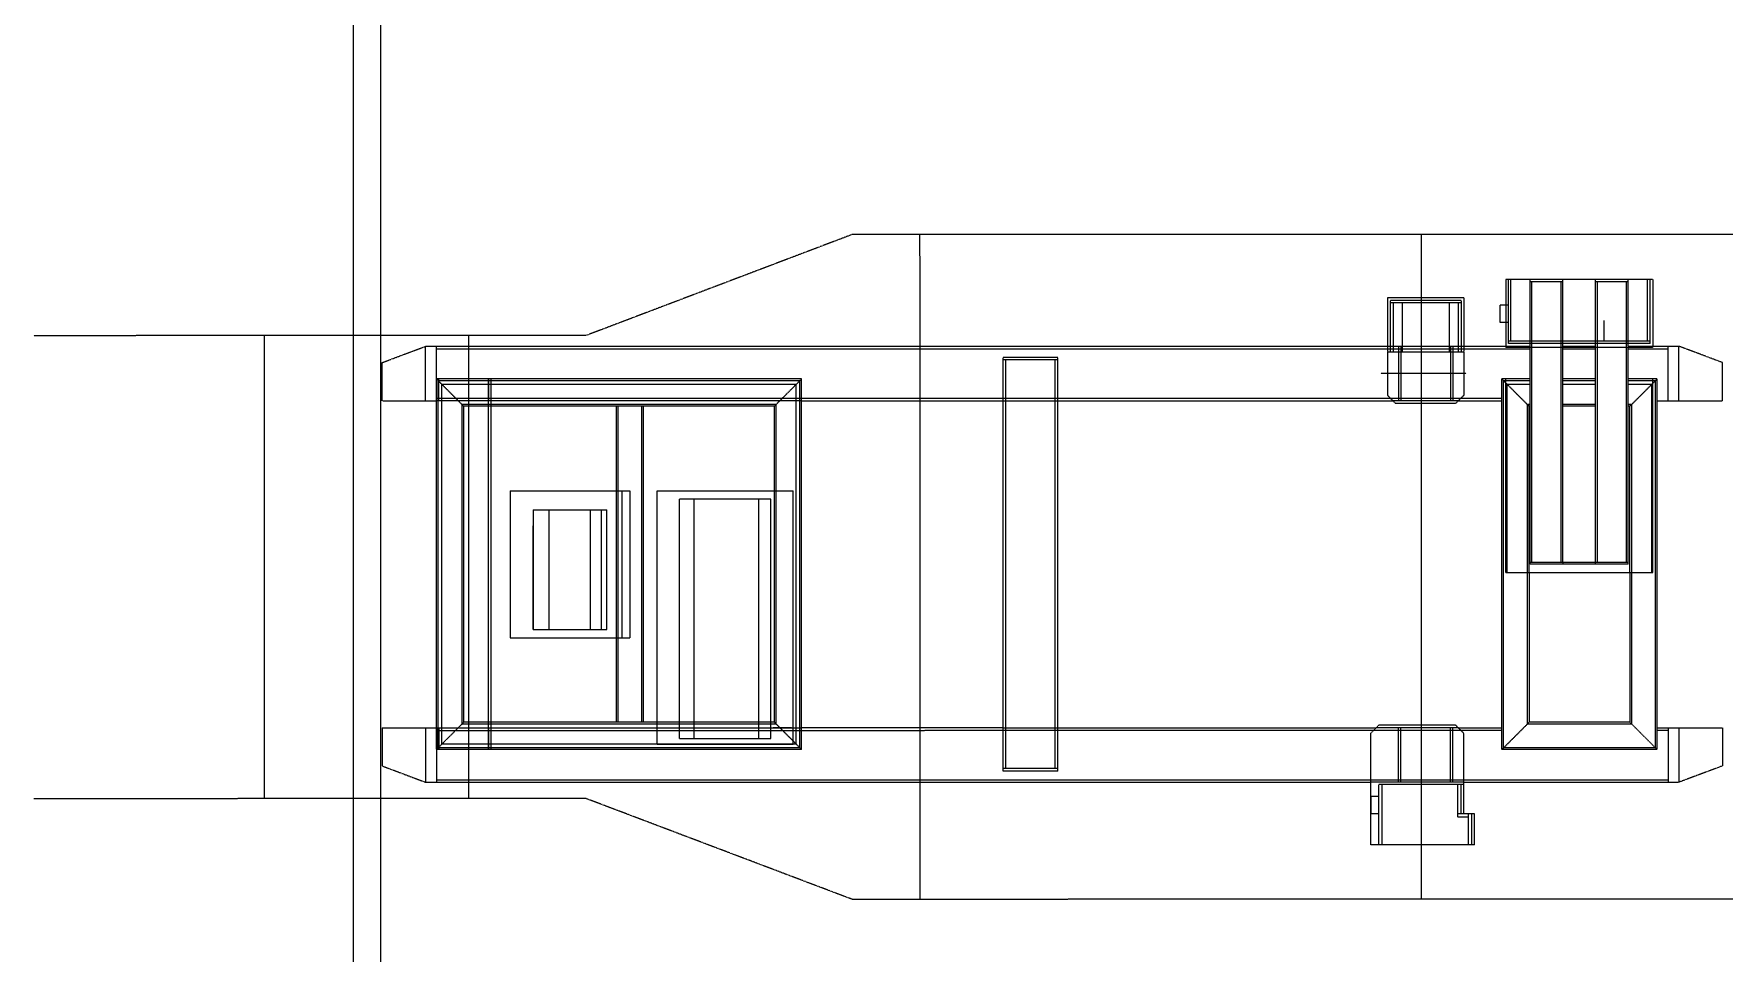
# Model space of a CAD drawing. Header units: millimetres. Extents: x -955179 to -912907, y 62798 to 154298.
# Drawn here: x -952312 to -949211, y 134843 to 136530 of the extents above; entities that cross this region are included whole.
import ezdxf

# ---------------------------------------------------------------- set-up
doc = ezdxf.new("R2010")
doc.units = ezdxf.units.MM
doc.header["$MEASUREMENT"] = 0
doc.linetypes.add('HIDDEN', pattern=[0.375, 0.25, -0.125])
doc.layers.add('CV', color=251, linetype='HIDDEN')

# ---------------------------------------------------------------- blocks, each defined once
blk = doc.blocks.new('TK FRAME')
at = {"layer": 'CV', "linetype": 'HIDDEN'}
for p, q in [((263765.8, -240393), (263765.8, -241613)), ((264686, -240393), (264686, -241613)), ((262562.9, -240578.2), (262562.9, -241427.9)), ((262937.7, -240578.2), (262937.7, -241427.9))]:
    blk.add_line(p, q, dxfattribs=at)
for points in [[(267130.7, -240393), (263641.8, -240393), (263153.4, -240578.2), (262140.2, -240578.2)], [(267130.7, -241613), (263641.8, -241613), (263153.4, -241427.9), (262140.2, -241427.9)]]:
    blk.add_lwpolyline(points, dxfattribs=at)
blk = doc.blocks.new('TK출하')
at = {"layer": 'CV'}
for p, q in [((-855451.7, 132705.7, 347), (-855448.7, 112084.4, 918.4)), ((-855401.6, 132705.7, 355.7), (-855398.7, 112028.9, 916.4)), ((-853335.7, 126298.2, 497.4), (-853335.7, 126251.2, 497.4)), ((-853335.7, 126298.2, 497.4), (-853335.7, 126251.2, 497.4)), ((-853065.7, 126298.2, 497.4), (-853335.7, 126298.2, 497.4)), ((-853065.7, 126298.2, 497.4), (-853335.7, 126298.2, 497.4)), ((-853330.7, 126180.7, 497.4), (-853330.7, 126298.2, 497.4)), ((-853330.7, 126180.7, 497.4), (-853330.7, 126298.2, 497.4)), ((-853326.2, 126185.2, 497.4), (-853326.2, 126298.2, 497.4)), ((-853326.2, 126185.2, 497.4), (-853326.2, 126298.2, 497.4)), ((-853290.7, 126173.2, 497.4), (-853290.7, 126298.2, 497.4)), ((-853290.7, 126173.2, 497.4), (-853290.7, 126298.2, 497.4)), ((-853230.7, 126293.7, 497.4), (-853290.7, 126293.7, 497.4)), ((-853230.7, 126293.7, 497.4), (-853290.7, 126293.7, 497.4)), ((-853287.5, 125778.9, 497.4), (-853287.5, 126293.7, 497.4)), ((-853287.5, 125778.9, 497.4), (-853287.5, 126293.7, 497.4)), ((-853233.9, 125778.9, 497.4), (-853233.9, 126293.7, 497.4)), ((-853233.9, 125778.9, 497.4), (-853233.9, 126293.7, 497.4)), ((-853230.7, 126173.2, 497.4), (-853230.7, 126298.2, 497.4)), ((-853230.7, 126173.2, 497.4), (-853230.7, 126298.2, 497.4)), ((-853170.7, 126173.2, 497.4), (-853170.7, 126298.2, 497.4)), ((-853170.7, 126173.2, 497.4), (-853170.7, 126298.2, 497.4)), ((-853110.7, 126293.7, 497.4), (-853170.7, 126293.7, 497.4)), ((-853110.7, 126293.7, 497.4), (-853170.7, 126293.7, 497.4)), ((-853167.5, 125778.9, 497.4), (-853167.5, 126293.7, 497.4)), ((-853167.5, 125778.9, 497.4), (-853167.5, 126293.7, 497.4)), ((-853113.9, 125778.9, 497.4), (-853113.9, 126293.7, 497.4)), ((-853113.9, 125778.9, 497.4), (-853113.9, 126293.7, 497.4)), ((-853110.7, 126175.7, 497.4), (-853110.7, 126298.2, 497.4)), ((-853110.7, 126175.7, 497.4), (-853110.7, 126298.2, 497.4)), ((-853075.2, 126185.2, 497.4), (-853075.2, 126298.2, 497.4)), ((-853075.2, 126185.2, 497.4), (-853075.2, 126298.2, 497.4)), ((-853070.7, 126180.7, 497.4), (-853070.7, 126298.2, 497.4)), ((-853070.7, 126180.7, 497.4), (-853070.7, 126298.2, 497.4)), ((-853065.7, 126298.2, 497.4), (-853065.7, 126173.2, 497.4)), ((-853065.7, 126298.2, 497.4), (-853065.7, 126173.2, 497.4)), ((-853552.7, 126264.7, 497.4), (-853552.7, 126165.5, 497.4)), ((-853552.7, 126264.7, 497.4), (-853552.7, 126165.5, 497.4)), ((-853412.7, 126264.7, 497.4), (-853552.7, 126264.7, 497.4)), ((-853412.7, 126264.7, 497.4), (-853552.7, 126264.7, 497.4)), ((-853547.7, 126259.7, 497.4), (-853547.7, 126164.7, 497.4)), ((-853547.7, 126259.7, 497.4), (-853547.7, 126164.7, 497.4)), ((-853417.7, 126259.7, 497.4), (-853547.7, 126259.7, 497.4)), ((-853417.7, 126259.7, 497.4), (-853547.7, 126259.7, 497.4)), ((-853417.7, 126255.2, 497.4), (-853547.7, 126255.2, 497.4)), ((-853417.7, 126255.2, 497.4), (-853547.7, 126255.2, 497.4)), ((-853542.2, 126255.2, 497.4), (-853542.2, 126164.7, 497.4)), ((-853542.2, 126255.2, 497.4), (-853542.2, 126164.7, 497.4)), ((-853525.7, 126255.2, 497.4), (-853525.7, 126164.7, 497.4)), ((-853525.7, 126255.2, 497.4), (-853525.7, 126164.7, 497.4)), ((-853439.7, 126255.2, 497.4), (-853439.7, 126164.7, 497.4)), ((-853439.7, 126255.2, 497.4), (-853439.7, 126164.7, 497.4)), ((-853423.2, 126255.2, 497.4), (-853423.2, 126164.7, 497.4)), ((-853423.2, 126255.2, 497.4), (-853423.2, 126164.7, 497.4)), ((-853417.7, 126259.7, 497.4), (-853417.7, 126164.7, 497.4)), ((-853417.7, 126259.7, 497.4), (-853417.7, 126164.7, 497.4)), ((-853412.7, 126264.7, 497.4), (-853412.7, 126165.5, 497.4)), ((-853412.7, 126264.7, 497.4), (-853412.7, 126165.5, 497.4)), ((-853345.7, 126219.2, 497.4), (-853345.7, 126251.2, 497.4)), ((-853330.7, 126251.2, 497.4), (-853345.7, 126251.2, 497.4)), ((-853335.7, 126251.2, 497.4), (-853335.7, 126219.2, 497.4)), ((-853330.7, 126219.2, 497.4), (-853345.7, 126219.2, 497.4)), ((-853335.7, 126219.2, 497.4), (-853335.7, 126173.2, 497.4)), ((-853335.7, 126219.2, 497.4), (-853335.7, 126173.2, 497.4)), ((-853155.2, 126185.2, 497.4), (-853155.2, 126223.2, 497.4)), ((-855397.7, 126145.7, 497.4), (-855317.7, 126175.7, 497.4)), ((-855397.7, 126145.7, 497.4), (-855317.7, 126175.7, 497.4)), ((-855317.7, 126175.7, 497.4), (-853290.7, 126175.7, 497.4)), ((-855317.7, 126175.7, 497.4), (-853290.7, 126175.7, 497.4)), ((-855317.7, 126175.7, 497.4), (-853290.7, 126175.7, 497.4)), ((-855317.7, 126075.7, 497.4), (-855317.7, 126175.7, 497.4)), ((-855317.7, 126075.7, 497.4), (-855317.7, 126175.7, 497.4)), ((-855297.7, 126075.7, 497.4), (-855297.7, 126175.7, 497.4)), ((-855297.7, 126075.7, 497.4), (-855297.7, 126175.7, 497.4)), ((-855297.7, 126171.2, 497.4), (-853290.7, 126171.2, 497.4)), ((-855297.7, 126171.2, 497.4), (-853290.7, 126171.2, 497.4)), ((-855003.3, 126175.7, 497.4), (-854848.1, 126175.7, 497.4)), ((-855003.3, 126175.7, 497.4), (-854848.1, 126175.7, 497.4)), ((-854257.7, 125396.2, 497.4), (-854257.7, 126155.2, 497.4)), ((-854257.7, 125396.2, 497.4), (-854257.7, 126155.2, 497.4)), ((-854157.7, 126155.2, 497.4), (-854257.7, 126155.2, 497.4)), ((-854157.7, 126155.2, 497.4), (-854257.7, 126155.2, 497.4)), ((-854157.7, 125396.2, 497.4), (-854157.7, 126155.2, 497.4)), ((-854157.7, 125396.2, 497.4), (-854157.7, 126155.2, 497.4)), ((-853552.7, 126165.5, 506.9), (-853552.7, 126085.7, 506.9)), ((-853552.7, 126165.5, 506.9), (-853552.7, 126085.7, 506.9)), ((-853412.7, 126164.7, 506.9), (-853552.7, 126164.7, 506.9)), ((-853412.7, 126164.7, 506.9), (-853552.7, 126164.7, 506.9)), ((-853532.7, 126175.7, 497.4), (-853532.7, 126075.7, 497.4)), ((-853532.7, 126175.7, 497.4), (-853532.7, 126075.7, 497.4)), ((-853528.2, 126175.7, 497.4), (-853528.2, 126075.7, 497.4)), ((-853528.2, 126175.7, 497.4), (-853528.2, 126075.7, 497.4)), ((-853437.2, 126175.7, 497.4), (-853437.2, 126075.7, 497.4)), ((-853437.2, 126175.7, 497.4), (-853437.2, 126075.7, 497.4)), ((-853432.7, 126175.7, 497.4), (-853432.7, 126075.7, 497.4)), ((-853432.7, 126175.7, 497.4), (-853432.7, 126075.7, 497.4)), ((-853412.7, 126165.5, 506.9), (-853412.7, 126085.7, 506.9)), ((-853412.7, 126165.5, 506.9), (-853412.7, 126085.7, 506.9)), ((-853065.7, 126173.2, 497.4), (-853335.7, 126173.2, 497.4)), ((-853065.7, 126173.2, 497.4), (-853335.7, 126173.2, 497.4)), ((-853070.7, 126185.2, 497.4), (-853330.7, 126185.2, 497.4)), ((-853070.7, 126185.2, 497.4), (-853330.7, 126185.2, 497.4)), ((-853070.7, 126180.7, 497.4), (-853330.7, 126180.7, 497.4)), ((-853070.7, 126180.7, 497.4), (-853330.7, 126180.7, 497.4)), ((-853290.7, 125775.7, 497.4), (-853290.7, 126173.2, 497.4)), ((-853290.7, 125775.7, 497.4), (-853290.7, 126173.2, 497.4)), ((-853230.7, 126175.7, 497.4), (-853170.7, 126175.7, 497.4)), ((-853230.7, 126175.7, 497.4), (-853170.7, 126175.7, 497.4)), ((-853230.7, 125778.9, 497.4), (-853230.7, 126173.2, 497.4)), ((-853230.7, 125778.9, 497.4), (-853230.7, 126173.2, 497.4)), ((-853230.7, 126171.2, 497.4), (-853170.7, 126171.2, 497.4)), ((-853230.7, 126171.2, 497.4), (-853170.7, 126171.2, 497.4)), ((-853170.7, 125775.7, 497.4), (-853170.7, 126173.2, 497.4)), ((-853170.7, 125775.7, 497.4), (-853170.7, 126173.2, 497.4)), ((-853110.7, 126175.7, 497.4), (-853017.7, 126175.7, 497.4)), ((-853110.7, 126175.7, 497.4), (-853017.7, 126175.7, 497.4)), ((-853110.7, 125775.7, 497.4), (-853110.7, 126173.2, 497.4)), ((-853110.7, 125775.7, 497.4), (-853110.7, 126173.2, 497.4)), ((-853110.7, 126171.2, 497.4), (-853037.7, 126171.2, 497.4)), ((-853110.7, 126171.2, 497.4), (-853037.7, 126171.2, 497.4)), ((-853037.7, 126075.7, 497.4), (-853037.7, 126175.7, 497.4)), ((-853037.7, 126075.7, 497.4), (-853037.7, 126175.7, 497.4)), ((-852937.7, 126145.7, 497.4), (-853017.7, 126175.7, 497.4)), ((-852937.7, 126145.7, 497.4), (-853017.7, 126175.7, 497.4)), ((-853017.7, 126075.7, 497.4), (-853017.7, 126175.7, 497.4)), ((-853017.7, 126075.7, 497.4), (-853017.7, 126175.7, 497.4)), ((-855397.7, 126075.7, 497.4), (-855397.7, 126145.7, 497.4)), ((-855397.7, 126075.7, 497.4), (-855397.7, 126145.7, 497.4)), ((-854157.7, 126150.7, 497.4), (-854257.7, 126150.7, 497.4)), ((-854157.7, 126150.7, 497.4), (-854257.7, 126150.7, 497.4)), ((-854253.2, 125400.7, 497.4), (-854253.2, 126150.7, 497.4)), ((-854253.2, 125400.7, 497.4), (-854253.2, 126150.7, 497.4)), ((-854162.2, 125400.7, 497.4), (-854162.2, 126150.7, 497.4)), ((-854162.2, 125400.7, 497.4), (-854162.2, 126150.7, 497.4)), ((-853408.2, 126125.7, 497.4), (-853565, 126125.7, 497.4)), ((-852937.7, 126075.7, 497.4), (-852937.7, 126145.7, 497.4)), ((-852937.7, 126075.7, 497.4), (-852937.7, 126145.7, 497.4)), ((-855297.7, 125435.7, 497.4), (-855297.7, 126115.7, 497.4)), ((-855297.7, 125435.7, 497.4), (-855297.7, 126115.7, 497.4)), ((-854627.7, 126115.7, 497.4), (-855297.7, 126115.7, 497.4)), ((-854627.7, 126115.7, 497.4), (-855297.7, 126115.7, 497.4)), ((-855297.7, 126075.7, 497.4), (-855297.7, 126115.7, 497.4)), ((-855297.7, 126075.7, 497.4), (-855297.7, 126115.7, 497.4)), ((-855247.7, 126065.7, 497.4), (-855297.7, 126115.7, 497.4)), ((-855247.7, 126065.7, 497.4), (-855297.7, 126115.7, 497.4)), ((-855294.5, 125438.9, 497.4), (-855294.5, 126112.5, 497.4)), ((-855294.5, 125438.9, 497.4), (-855294.5, 126112.5, 497.4)), ((-854630.9, 126112.5, 497.4), (-855294.5, 126112.5, 497.4)), ((-854630.9, 126112.5, 497.4), (-855294.5, 126112.5, 497.4)), ((-855293.2, 126075.7, 497.4), (-855293.2, 126115.7, 497.4)), ((-855293.2, 126075.7, 497.4), (-855293.2, 126115.7, 497.4)), ((-855287.7, 125445.7, 497.4), (-855287.7, 126105.7, 497.4)), ((-855287.7, 125445.7, 497.4), (-855287.7, 126105.7, 497.4)), ((-854637.7, 126105.7, 497.4), (-855287.7, 126105.7, 497.4)), ((-854637.7, 126105.7, 497.4), (-855287.7, 126105.7, 497.4)), ((-855202.2, 125435.7, 497.4), (-855202.2, 126115.7, 497.4)), ((-855202.2, 126115.7, 497.4), (-855202.2, 126075.7, 497.4)), ((-855202.2, 126115.7, 497.4), (-855202.2, 126075.7, 497.4)), ((-855197.7, 125435.7, 497.4), (-855197.7, 126115.7, 497.4)), ((-855197.7, 125435.7, 497.4), (-855197.7, 126115.7, 497.4)), ((-854677.7, 126065.7, 497.4), (-854627.7, 126115.7, 497.4)), ((-854677.7, 126065.7, 497.4), (-854627.7, 126115.7, 497.4)), ((-854637.7, 125445.7, 497.4), (-854637.7, 126105.7, 497.4)), ((-854637.7, 125445.7, 497.4), (-854637.7, 126105.7, 497.4)), ((-854630.9, 125438.9, 497.4), (-854630.9, 126112.5, 497.4)), ((-854630.9, 125438.9, 497.4), (-854630.9, 126112.5, 497.4)), ((-854627.7, 125435.7, 497.4), (-854627.7, 126115.7, 497.4)), ((-854627.7, 125435.7, 497.4), (-854627.7, 126115.7, 497.4)), ((-853342.7, 125435.7, 497.4), (-853342.7, 126115.7, 497.4)), ((-853342.7, 125435.7, 497.4), (-853342.7, 126115.7, 497.4)), ((-853292.7, 126065.7, 497.4), (-853342.7, 126115.7, 497.4)), ((-853292.7, 126065.7, 497.4), (-853342.7, 126115.7, 497.4)), ((-853290.7, 126115.7, 497.4), (-853342.7, 126115.7, 497.4)), ((-853290.7, 126115.7, 497.4), (-853342.7, 126115.7, 497.4)), ((-853339.5, 125438.9, 497.4), (-853339.5, 126112.5, 497.4)), ((-853339.5, 125438.9, 497.4), (-853339.5, 126112.5, 497.4)), ((-853290.7, 126112.5, 497.4), (-853339.5, 126112.5, 497.4)), ((-853290.7, 126112.5, 497.4), (-853339.5, 126112.5, 497.4)), ((-853335.7, 125760.7, 497.4), (-853335.7, 126115.7, 497.4)), ((-853335.7, 125760.7, 497.4), (-853335.7, 126115.7, 497.4)), ((-853332.7, 125760.7, 497.4), (-853332.7, 126105.7, 497.4)), ((-853332.7, 125760.7, 497.4), (-853332.7, 126105.7, 497.4)), ((-853290.7, 126105.7, 497.4), (-853332.7, 126105.7, 497.4)), ((-853290.7, 126105.7, 497.4), (-853332.7, 126105.7, 497.4)), ((-853170.7, 126115.7, 497.4), (-853230.7, 126115.7, 497.4)), ((-853170.7, 126115.7, 497.4), (-853230.7, 126115.7, 497.4)), ((-853170.7, 126112.5, 497.4), (-853230.7, 126112.5, 497.4)), ((-853170.7, 126112.5, 497.4), (-853230.7, 126112.5, 497.4)), ((-853170.7, 126105.7, 497.4), (-853230.7, 126105.7, 497.4)), ((-853170.7, 126105.7, 497.4), (-853230.7, 126105.7, 497.4)), ((-853110.7, 125775.7, 497.4), (-853110.7, 126115.7, 497.4)), ((-853110.7, 125775.7, 497.4), (-853110.7, 126115.7, 497.4)), ((-853057.7, 126115.7, 497.4), (-853110.7, 126115.7, 497.4)), ((-853057.7, 126115.7, 497.4), (-853110.7, 126115.7, 497.4)), ((-853060.9, 126112.5, 497.4), (-853110.7, 126112.5, 497.4)), ((-853060.9, 126112.5, 497.4), (-853110.7, 126112.5, 497.4)), ((-853067.7, 126105.7, 497.4), (-853110.7, 126105.7, 497.4)), ((-853067.7, 126105.7, 497.4), (-853110.7, 126105.7, 497.4)), ((-853107.7, 126065.7, 497.4), (-853057.7, 126115.7, 497.4)), ((-853107.7, 126065.7, 497.4), (-853057.7, 126115.7, 497.4)), ((-853067.7, 125760.7, 497.4), (-853067.7, 126105.7, 497.4)), ((-853067.7, 125760.7, 497.4), (-853067.7, 126105.7, 497.4)), ((-853065.7, 125760.7, 497.4), (-853065.7, 126115.7, 497.4)), ((-853065.7, 125760.7, 497.4), (-853065.7, 126115.7, 497.4)), ((-853060.9, 125438.9, 497.4), (-853060.9, 126112.5, 497.4)), ((-853060.9, 125438.9, 497.4), (-853060.9, 126112.5, 497.4)), ((-853057.7, 125435.7, 497.4), (-853057.7, 126115.7, 497.4)), ((-853057.7, 125435.7, 497.4), (-853057.7, 126115.7, 497.4)), ((-855396.3, 126075.7, 497.4), (-855297.7, 126075.7, 497.4)), ((-855396.3, 126075.7, 497.4), (-855297.7, 126075.7, 497.4)), ((-855297.7, 126080.2, 497.4), (-853342.7, 126080.2, 497.4)), ((-855197.7, 126075.7, 497.4), (-855297.7, 126075.7, 497.4)), ((-855197.7, 126075.7, 497.4), (-855297.7, 126075.7, 497.4)), ((-855250.9, 125482.5, 497.4), (-855250.9, 126068.9, 497.4)), ((-855250.9, 125482.5, 497.4), (-855250.9, 126068.9, 497.4)), ((-854674.5, 126068.9, 497.4), (-855250.9, 126068.9, 497.4)), ((-854674.5, 126068.9, 497.4), (-855250.9, 126068.9, 497.4)), ((-855247.7, 125485.7, 497.4), (-855247.7, 126065.7, 497.4)), ((-855247.7, 125485.7, 497.4), (-855247.7, 126065.7, 497.4)), ((-854677.7, 126065.7, 497.4), (-855247.7, 126065.7, 497.4)), ((-854677.7, 126065.7, 497.4), (-855247.7, 126065.7, 497.4)), ((-854627.7, 126075.7, 497.4), (-855197.7, 126075.7, 497.4)), ((-854967.7, 125485.7, 497.4), (-854967.7, 126065.7, 497.4)), ((-854967.7, 125485.7, 497.4), (-854967.7, 126065.7, 497.4)), ((-854964.5, 125485.7, 497.4), (-854964.5, 126065.7, 497.4)), ((-854964.5, 125485.7, 497.4), (-854964.5, 126065.7, 497.4)), ((-854920.9, 125485.7, 497.4), (-854920.9, 126065.7, 497.4)), ((-854920.9, 125485.7, 497.4), (-854920.9, 126065.7, 497.4)), ((-854917.7, 125485.7, 497.4), (-854917.7, 126065.7, 497.4)), ((-854917.7, 125485.7, 497.4), (-854917.7, 126065.7, 497.4)), ((-854677.7, 125485.7, 497.4), (-854677.7, 126065.7, 497.4)), ((-854677.7, 125485.7, 497.4), (-854677.7, 126065.7, 497.4)), ((-854674.5, 125482.5, 497.4), (-854674.5, 126068.9, 497.4)), ((-854674.5, 125482.5, 497.4), (-854674.5, 126068.9, 497.4)), ((-854627.7, 126075.7, 497.4), (-854257.7, 126075.7, 497.4)), ((-854627.7, 126075.7, 497.4), (-854257.7, 126075.7, 497.4)), ((-854257.7, 126075.7, 497.4), (-854157.7, 126075.7, 497.4)), ((-854257.7, 126075.7, 497.4), (-854157.7, 126075.7, 497.4)), ((-854157.7, 126075.7, 497.4), (-853542.7, 126075.7, 497.4)), ((-854157.7, 126075.7, 497.4), (-853542.7, 126075.7, 497.4)), ((-853552.7, 126085.7, 506.9), (-853537.7, 126070.7, 506.9)), ((-853552.7, 126085.7, 506.9), (-853537.7, 126070.7, 506.9)), ((-853422.7, 126075.7, 497.4), (-853542.7, 126075.7, 497.4)), ((-853422.7, 126075.7, 497.4), (-853542.7, 126075.7, 497.4)), ((-853427.7, 126070.7, 506.9), (-853537.7, 126070.7, 506.9)), ((-853427.7, 126070.7, 506.9), (-853537.7, 126070.7, 506.9)), ((-853412.7, 126085.7, 506.9), (-853427.7, 126070.7, 506.9)), ((-853412.7, 126085.7, 506.9), (-853427.7, 126070.7, 506.9)), ((-853422.7, 126075.7, 497.4), (-853342.7, 126075.7, 497.4)), ((-853422.7, 126075.7, 497.4), (-853342.7, 126075.7, 497.4)), ((-853295.9, 125482.5, 497.4), (-853295.9, 126068.9, 497.4)), ((-853295.9, 125482.5, 497.4), (-853295.9, 126068.9, 497.4)), ((-853290.7, 126068.9, 497.4), (-853295.9, 126068.9, 497.4)), ((-853290.7, 126068.9, 497.4), (-853295.9, 126068.9, 497.4)), ((-853292.7, 125760.7, 497.4), (-853292.7, 126065.7, 497.4)), ((-853292.7, 125760.7, 497.4), (-853292.7, 126065.7, 497.4)), ((-853290.7, 126065.7, 497.4), (-853292.7, 126065.7, 497.4)), ((-853290.7, 126065.7, 497.4), (-853292.7, 126065.7, 497.4)), ((-853170.7, 126068.9, 497.4), (-853230.7, 126068.9, 497.4)), ((-853170.7, 126068.9, 497.4), (-853230.7, 126068.9, 497.4)), ((-853170.7, 126065.7, 497.4), (-853230.7, 126065.7, 497.4)), ((-853170.7, 126065.7, 497.4), (-853230.7, 126065.7, 497.4)), ((-853104.5, 126068.9, 497.4), (-853110.7, 126068.9, 497.4)), ((-853104.5, 126068.9, 497.4), (-853110.7, 126068.9, 497.4)), ((-853107.7, 126065.7, 497.4), (-853110.7, 126065.7, 497.4)), ((-853107.7, 126065.7, 497.4), (-853110.7, 126065.7, 497.4)), ((-853107.7, 125760.7, 497.4), (-853107.7, 126065.7, 497.4)), ((-853107.7, 125760.7, 497.4), (-853107.7, 126065.7, 497.4)), ((-853104.5, 125482.5, 497.4), (-853104.5, 126068.9, 497.4)), ((-853104.5, 125482.5, 497.4), (-853104.5, 126068.9, 497.4)), ((-853057.7, 126075.7, 497.4), (-852937.7, 126075.7, 497.4)), ((-853057.7, 126075.7, 497.4), (-852937.7, 126075.7, 497.4)), ((-855162.7, 125910.7, 497.4), (-855162.7, 125640.7, 497.4)), ((-855162.7, 125910.7, 497.4), (-855162.7, 125640.7, 497.4)), ((-855162.7, 125910.7, 497.4), (-854942.7, 125910.7, 497.4)), ((-855162.7, 125910.7, 497.4), (-854942.7, 125910.7, 497.4)), ((-854957.7, 125910.7, 497.4), (-854957.7, 125640.7, 497.4)), ((-854942.7, 125910.7, 497.4), (-854942.7, 125640.7, 497.4)), ((-854893, 125445.7, 506.9), (-854893, 125910.7, 506.9)), ((-854893, 125445.7, 506.9), (-854893, 125910.7, 506.9)), ((-854893, 125910.7, 497.4), (-854643.2, 125910.7, 497.4)), ((-854893, 125910.7, 497.4), (-854643.2, 125910.7, 497.4)), ((-854643.2, 125445.7, 497.4), (-854643.2, 125910.7, 497.4)), ((-854643.2, 125445.7, 497.4), (-854643.2, 125910.7, 497.4)), ((-854851.5, 125455.7, 497.4), (-854851.5, 125895.7, 497.4)), ((-854851.5, 125455.7, 497.4), (-854851.5, 125895.7, 497.4)), ((-854851.5, 125895.7, 497.4), (-854684.5, 125895.7, 497.4)), ((-854851.5, 125895.7, 497.4), (-854684.5, 125895.7, 497.4)), ((-854825.1, 125455.7, 497.4), (-854825.1, 125895.7, 497.4)), ((-854825.1, 125455.7, 497.4), (-854825.1, 125895.7, 497.4)), ((-854706.2, 125455.7, 497.4), (-854706.2, 125895.7, 497.4)), ((-854684.5, 125455.7, 497.4), (-854684.5, 125895.7, 497.4)), ((-854684.5, 125455.7, 497.4), (-854684.5, 125895.7, 497.4)), ((-855120.2, 125875.7, 497.4), (-855120.2, 125655.7, 497.4)), ((-855120.2, 125875.7, 497.4), (-855120.2, 125655.7, 497.4)), ((-855120.2, 125875.7, 497.4), (-854985.2, 125875.7, 497.4)), ((-855120.2, 125875.7, 497.4), (-854985.2, 125875.7, 497.4)), ((-855120.2, 125655.7, 497.4), (-855120.2, 125846.5, 497.4)), ((-855090.7, 125655.7, 497.4), (-855090.7, 125875.7, 497.4)), ((-855090.7, 125655.7, 497.4), (-855090.7, 125875.7, 497.4)), ((-855015.2, 125655.7, 497.4), (-855015.2, 125875.7, 497.4)), ((-854995.2, 125655.7, 497.4), (-854995.2, 125875.7, 497.4)), ((-854995.2, 125655.7, 497.4), (-854995.2, 125875.7, 497.4)), ((-854985.2, 125655.7, 497.4), (-854985.2, 125875.7, 497.4)), ((-854985.2, 125655.7, 497.4), (-854985.2, 125875.7, 497.4)), ((-853335.7, 125760.7, 497.4), (-853065.7, 125760.7, 497.4)), ((-853335.7, 125760.7, 497.4), (-853065.7, 125760.7, 497.4)), ((-853292.7, 125760.7, 497.4), (-853292.7, 125485.7, 497.4)), ((-853292.7, 125760.7, 497.4), (-853292.7, 125485.7, 497.4)), ((-853110.7, 125778.9, 497.4), (-853290.7, 125778.9, 497.4)), ((-853110.7, 125778.9, 497.4), (-853290.7, 125778.9, 497.4)), ((-853110.7, 125775.7, 497.4), (-853290.7, 125775.7, 497.4)), ((-853110.7, 125775.7, 497.4), (-853290.7, 125775.7, 497.4)), ((-853230.7, 125778.9, 497.4), (-853230.7, 125775.7, 497.4)), ((-853230.7, 125778.9, 497.4), (-853230.7, 125775.7, 497.4)), ((-853107.7, 125760.7, 497.4), (-853107.7, 125485.7, 497.4)), ((-853107.7, 125760.7, 497.4), (-853107.7, 125485.7, 497.4)), ((-855162.7, 125640.7, 497.4), (-854942.7, 125640.7, 497.4)), ((-855162.7, 125640.7, 497.4), (-854942.7, 125640.7, 497.4)), ((-855120.2, 125655.7, 497.4), (-854985.2, 125655.7, 497.4)), ((-855397.7, 125475.7, 497.4), (-855397.7, 125405.7, 497.4)), ((-855397.7, 125475.7, 497.4), (-855397.7, 125405.7, 497.4)), ((-855397.7, 125475.7, 497.4), (-855297.7, 125475.7, 497.4)), ((-855397.7, 125475.7, 497.4), (-855297.7, 125475.7, 497.4)), ((-855317.7, 125475.7, 497.4), (-855317.7, 125375.7, 497.4)), ((-855317.7, 125475.7, 497.4), (-855317.7, 125375.7, 497.4)), ((-855297.7, 125435.7, 497.4), (-855247.7, 125485.7, 497.4)), ((-855297.7, 125435.7, 497.4), (-855247.7, 125485.7, 497.4)), ((-855297.7, 125475.7, 497.4), (-854627.7, 125475.7, 497.4)), ((-855297.7, 125475.7, 497.4), (-855297.7, 125375.7, 497.4)), ((-855297.7, 125475.7, 497.4), (-855297.7, 125375.7, 497.4)), ((-855297.7, 125475.7, 497.4), (-855297.7, 125435.7, 497.4)), ((-855297.7, 125475.7, 497.4), (-855297.7, 125435.7, 497.4)), ((-855293.2, 125475.7, 497.4), (-855293.2, 125435.7, 497.4)), ((-855293.2, 125475.7, 497.4), (-855293.2, 125435.7, 497.4)), ((-854674.5, 125482.5, 497.4), (-855250.9, 125482.5, 497.4)), ((-854674.5, 125482.5, 497.4), (-855250.9, 125482.5, 497.4)), ((-854677.7, 125485.7, 497.4), (-855247.7, 125485.7, 497.4)), ((-854677.7, 125485.7, 497.4), (-855247.7, 125485.7, 497.4)), ((-855202.2, 125475.7, 497.4), (-855202.2, 125435.7, 497.4)), ((-855202.2, 125475.7, 497.4), (-855202.2, 125435.7, 497.4)), ((-854890, 125475.7, 497.4), (-854856, 125475.7, 497.4)), ((-854890, 125475.7, 497.4), (-854856, 125475.7, 497.4)), ((-854779.1, 125475.7, 497.4), (-854757.4, 125475.7, 497.4)), ((-854779.1, 125475.7, 497.4), (-854757.4, 125475.7, 497.4)), ((-854777.3, 125475.7, 497.4), (-854759.2, 125475.7, 497.4)), ((-854777.3, 125475.7, 497.4), (-854759.2, 125475.7, 497.4)), ((-854646.2, 125475.7, 497.4), (-854680.2, 125475.7, 497.4)), ((-854646.2, 125475.7, 497.4), (-854680.2, 125475.7, 497.4)), ((-854627.7, 125435.7, 497.4), (-854677.7, 125485.7, 497.4)), ((-854627.7, 125435.7, 497.4), (-854677.7, 125485.7, 497.4)), ((-854257.7, 125475.7, 497.4), (-854627.7, 125475.7, 497.4)), ((-854257.7, 125475.7, 497.4), (-854627.7, 125475.7, 497.4)), ((-854257.7, 125475.7, 497.4), (-854157.7, 125475.7, 497.4)), ((-854257.7, 125475.7, 497.4), (-854157.7, 125475.7, 497.4)), ((-854157.7, 125475.7, 497.4), (-853573.2, 125475.7, 497.4)), ((-853583.2, 125465.7, 487.9), (-853568.2, 125480.7, 487.9)), ((-853422.7, 125475.7, 497.4), (-853573.2, 125475.7, 497.4)), ((-853427.7, 125480.7, 506.9), (-853568.2, 125480.7, 487.9)), ((-853532.7, 125375.7, 497.4), (-853532.7, 125475.7, 497.4)), ((-853528.2, 125375.7, 497.4), (-853528.2, 125475.7, 497.4)), ((-853437.2, 125375.7, 497.4), (-853437.2, 125475.7, 497.4)), ((-853432.7, 125375.7, 497.4), (-853432.7, 125475.7, 497.4)), ((-853412.7, 125465.7, 506.9), (-853427.7, 125480.7, 506.9)), ((-853422.7, 125475.7, 497.4), (-853342.7, 125475.7, 497.4)), ((-853422.7, 125475.7, 497.4), (-853342.7, 125475.7, 497.4)), ((-853342.7, 125435.7, 497.4), (-853292.7, 125485.7, 497.4)), ((-853342.7, 125435.7, 497.4), (-853292.7, 125485.7, 497.4)), ((-853104.5, 125482.5, 497.4), (-853295.9, 125482.5, 497.4)), ((-853104.5, 125482.5, 497.4), (-853295.9, 125482.5, 497.4)), ((-853107.7, 125485.7, 497.4), (-853292.7, 125485.7, 497.4)), ((-853107.7, 125485.7, 497.4), (-853292.7, 125485.7, 497.4)), ((-853057.7, 125435.7, 497.4), (-853107.7, 125485.7, 497.4)), ((-853057.7, 125435.7, 497.4), (-853107.7, 125485.7, 497.4)), ((-853057.7, 125475.7, 497.4), (-852937.7, 125475.7, 497.4)), ((-853057.7, 125475.7, 497.4), (-852937.7, 125475.7, 497.4)), ((-853037.7, 125475.7, 497.4), (-853037.7, 125375.7, 497.4)), ((-853037.7, 125475.7, 497.4), (-853037.7, 125375.7, 497.4)), ((-853017.7, 125475.7, 497.4), (-853017.7, 125375.7, 497.4)), ((-853017.7, 125475.7, 497.4), (-853017.7, 125375.7, 497.4)), ((-852937.7, 125475.7, 497.4), (-852937.7, 125405.7, 497.4)), ((-852937.7, 125475.7, 497.4), (-852937.7, 125405.7, 497.4)), ((-855297.7, 125470.7, 497.4), (-853342.7, 125471.2, 497.4)), ((-854637.7, 125445.7, 497.4), (-855287.7, 125445.7, 497.4)), ((-854637.7, 125445.7, 497.4), (-855287.7, 125445.7, 497.4)), ((-854893, 125445.7, 497.4), (-854643.2, 125445.7, 497.4)), ((-854893, 125445.7, 497.4), (-854643.2, 125445.7, 497.4)), ((-854851.5, 125455.7, 497.4), (-854684.5, 125455.7, 497.4)), ((-854851.5, 125455.7, 497.4), (-854684.5, 125455.7, 497.4)), ((-853583.2, 125378.2, 487.9), (-853583.2, 125465.7, 487.9)), ((-853412.7, 125371.7, 497.4), (-853412.7, 125465.7, 506.9)), ((-853057.7, 125471.2, 497.4), (-853037.7, 125471.2, 497.4)), ((-853057.7, 125471.2, 497.4), (-853037.7, 125471.2, 497.4)), ((-854627.7, 125435.7, 497.4), (-855297.7, 125435.7, 497.4)), ((-854627.7, 125435.7, 497.4), (-855297.7, 125435.7, 497.4)), ((-854630.9, 125438.9, 497.4), (-855294.5, 125438.9, 497.4)), ((-854630.9, 125438.9, 497.4), (-855294.5, 125438.9, 497.4)), ((-853230.7, 125435.7, 497.4), (-853342.7, 125435.7, 497.4)), ((-853230.7, 125435.7, 497.4), (-853342.7, 125435.7, 497.4)), ((-853230.7, 125438.9, 497.4), (-853339.5, 125438.9, 497.4)), ((-853230.7, 125438.9, 497.4), (-853339.5, 125438.9, 497.4)), ((-853170.7, 125438.9, 497.4), (-853230.7, 125438.9, 497.4)), ((-853170.7, 125438.9, 497.4), (-853230.7, 125438.9, 497.4)), ((-853170.7, 125435.7, 497.4), (-853230.7, 125435.7, 497.4)), ((-853170.7, 125435.7, 497.4), (-853230.7, 125435.7, 497.4)), ((-853060.9, 125438.9, 497.4), (-853170.7, 125438.9, 497.4)), ((-853060.9, 125438.9, 497.4), (-853170.7, 125438.9, 497.4)), ((-853057.7, 125435.7, 497.4), (-853170.7, 125435.7, 497.4)), ((-853057.7, 125435.7, 497.4), (-853170.7, 125435.7, 497.4)), ((-855397.7, 125405.7, 497.4), (-855317.7, 125375.7, 497.4)), ((-855397.7, 125405.7, 497.4), (-855317.7, 125375.7, 497.4)), ((-855297.7, 125380.2, 497.4), (-853037.7, 125380.2, 497.4)), ((-855297.7, 125380.2, 497.4), (-853037.7, 125380.2, 497.4)), ((-854157.7, 125400.7, 497.4), (-854257.7, 125400.7, 497.4)), ((-854157.7, 125400.7, 497.4), (-854257.7, 125400.7, 497.4)), ((-854157.7, 125396.2, 497.4), (-854257.7, 125396.2, 497.4)), ((-854157.7, 125396.2, 497.4), (-854257.7, 125396.2, 497.4)), ((-853583.2, 125260.7, 487.9), (-853583.2, 125386.7, 487.9)), ((-852937.7, 125405.7, 497.4), (-853017.7, 125375.7, 497.4)), ((-852937.7, 125405.7, 497.4), (-853017.7, 125375.7, 497.4)), ((-855317.7, 125375.7, 497.4), (-853583.2, 125375.7, 487.9)), ((-855317.7, 125375.7, 497.4), (-853583.2, 125375.7, 487.9)), ((-853412.7, 125375.7, 497.4), (-853583.2, 125375.7, 487.3)), ((-853582.7, 125350.2, 497.4), (-853568.2, 125350.2, 497.4)), ((-853582.7, 125318.2, 492.3), (-853582.7, 125350.2, 492.3)), ((-853568.3, 125260.7, 488.1), (-853568.2, 125371.7, 487.9)), ((-853412.7, 125371.7, 506.9), (-853568.2, 125371.7, 497.7)), ((-853568.2, 125316.7, 497.7), (-853568.2, 125350.2, 497.4)), ((-853562.3, 125260.7, 488.1), (-853562.2, 125371.7, 487.9)), ((-853423.7, 125311.7, 497.4), (-853423.7, 125371.7, 497.4)), ((-853417.7, 125317.7, 497.4), (-853417.7, 125371.7, 497.4)), ((-853412.7, 125375.7, 497.4), (-853017.7, 125375.7, 497.4)), ((-853412.7, 125375.7, 497.4), (-853017.7, 125375.7, 497.4)), ((-853412.7, 125317.7, 497.4), (-853412.7, 125371.7, 497.4)), ((-853582.7, 125318.2, 497.4), (-853568.2, 125318.2, 497.4)), ((-853417.7, 125317.7, 497.4), (-853423.7, 125317.7, 497.4)), ((-853392.7, 125317.7, 497.4), (-853417.7, 125317.7, 497.4)), ((-853403.8, 125260.7, 497.6), (-853403.7, 125317.7, 497.4)), ((-853397.8, 125260.7, 497.6), (-853397.7, 125317.7, 497.4)), ((-853392.7, 125260.7, 497.4), (-853392.7, 125317.7, 497.4)), ((-853417.7, 125311.7, 497.4), (-853423.7, 125311.7, 497.4)), ((-853403.7, 125311.7, 497.4), (-853417.7, 125311.7, 497.4)), ((-853392.7, 125260.7, 497.4), (-853583.2, 125260.7, 487.3)), ((-853397.8, 125260.7, 497.6), (-853568.3, 125260.7, 488.1))]:
    blk.add_line(p, q, dxfattribs=at)
at = {"layer": 'CV', "rotation": 0.0137552547841788}
blk.add_blockref('TK FRAME', (-1118234.6, 366710.4, 497.4), dxfattribs=at)

msp = doc.modelspace()

# ---------------------------------------------------------------- block references
at = {"layer": 'CV'}
msp.add_blockref('TK출하', (-96275.8, 9780.8, -202.6), dxfattribs=at)

doc.saveas('drawing.dxf')
